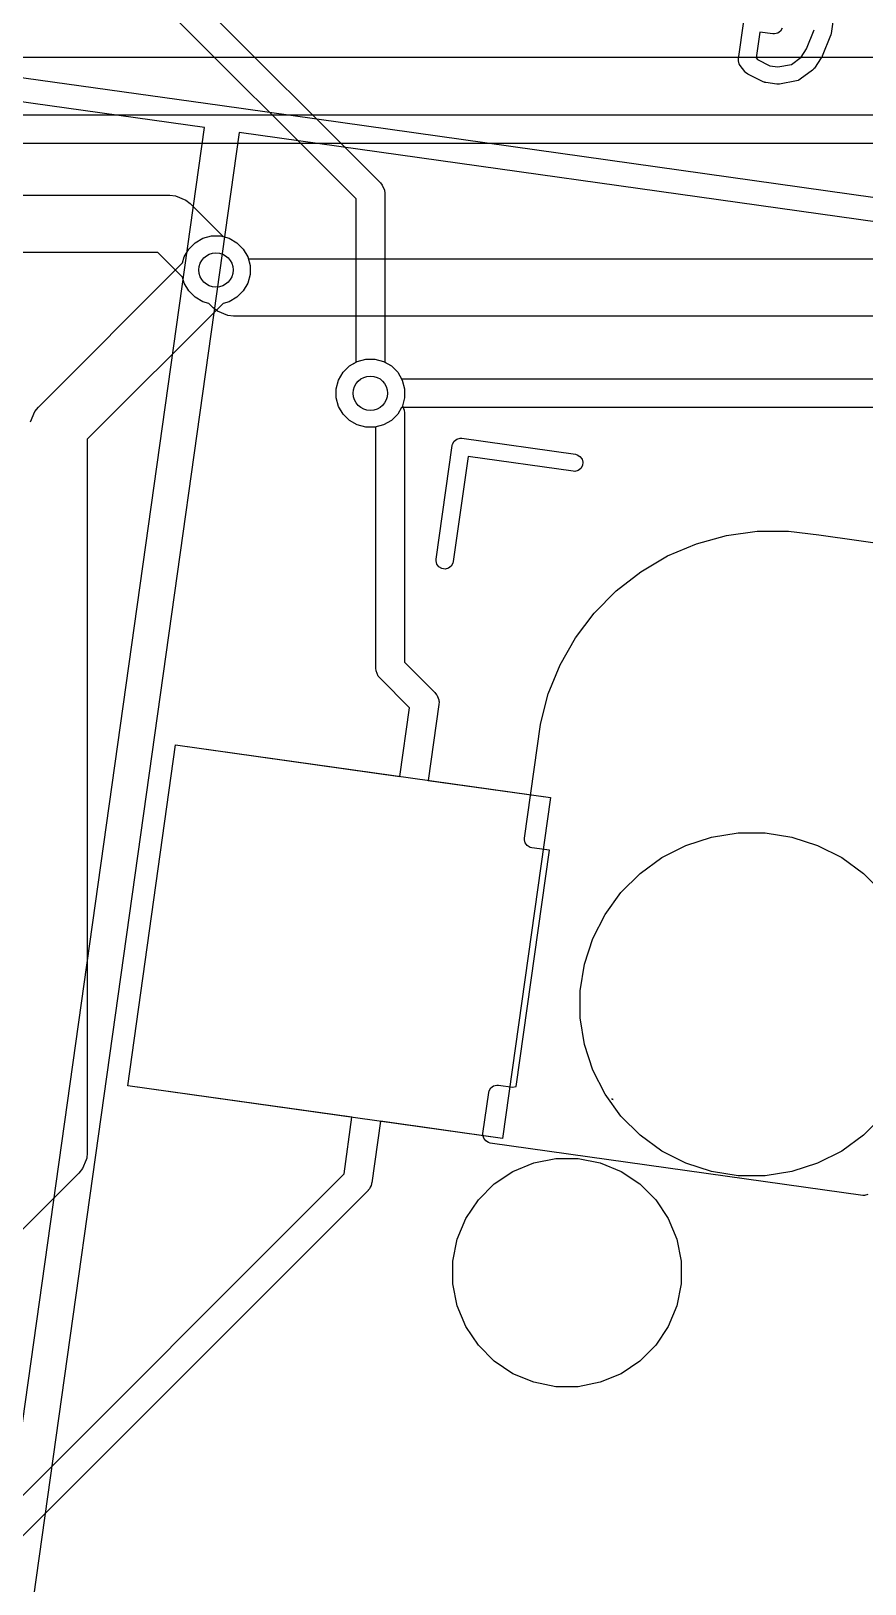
# Model space of a CAD drawing. Header units: millimetres. Extents: x 14 to 286, y -133 to -45.
# Drawn here: x 121.84 to 129.12, y -104.76 to -91.22 of the extents above; entities that cross this region are included whole.
import ezdxf

# ---------------------------------------------------------------- set-up
doc = ezdxf.new("R2010")
doc.units = ezdxf.units.MM
for name, color, linetype, true_color in [('B.Cu', 153, 'CONTINUOUS', 0x4d7fc4), ('B.Mask', 4, 'CONTINUOUS', 0x02ffee), ('B.Paste', 132, 'CONTINUOUS', 0x00c2c2), ('B.Silkscreen', 31, 'CONTINUOUS', 0xe8b2a7), ('F.Cu', 13, 'CONTINUOUS', 0xc83434), ('F.Mask', 201, 'CONTINUOUS', 0xd864ff), ('F.Silkscreen', 41, 'CONTINUOUS', 0xf2eda1), ('User.Drawings', 9, 'CONTINUOUS', 0xc2c2c2)]:
    doc.layers.add(name, color=color, linetype=linetype, true_color=true_color)

msp = doc.modelspace()

# ---------------------------------------------------------------- linework, layer by layer
at = {"layer": 'B.Cu', "linetype": 'CONTINUOUS'}
for p, q in [((122.8255, -90.476323), (124.891789, -92.542612)), ((124.6784, -92.682776), (122.612112, -90.616488)), ((124.891789, -92.542612), (124.907334, -92.561554)), ((124.907334, -92.561554), (124.925998, -92.606614)), ((124.925998, -92.606614), (124.9284, -92.631)), ((124.6784, -94.104922), (124.6784, -92.682776)), ((124.9284, -92.631), (124.9284, -94.104922)), ((123.342295, -93.024636), (123.417942, -93.004367)), ((123.417942, -93.004367), (123.496258, -93.004367)), ((123.496258, -93.004367), (123.571905, -93.024636)), ((123.179936, -93.186995), (123.219094, -93.119172)), ((123.219094, -93.119172), (123.274472, -93.063794)), ((123.274472, -93.063794), (123.342295, -93.024636)), ((123.571905, -93.024636), (123.639728, -93.063794)), ((123.639728, -93.063794), (123.695106, -93.119172)), ((123.695106, -93.119172), (123.734264, -93.186995)), ((121.908323, -94.497023), (123.165875, -93.23947)), ((123.165875, -93.23947), (123.179936, -93.186995)), ((123.734264, -93.186995), (123.754533, -93.262642)), ((123.754533, -93.262642), (123.754533, -93.340958)), ((123.734264, -93.416605), (123.695106, -93.484428)), ((123.754533, -93.340958), (123.734264, -93.416605)), ((123.639728, -93.539806), (123.571905, -93.578964)), ((123.695106, -93.484428), (123.639728, -93.539806)), ((123.519429, -93.593024), (122.3351, -94.777354)), ((123.571905, -93.578964), (123.519429, -93.593024)), ((124.526236, -94.261395), (124.565394, -94.193572)), ((124.565394, -94.193572), (124.620772, -94.138194)), ((124.620772, -94.138194), (124.6784, -94.104922)), ((124.9284, -94.104922), (124.986028, -94.138194)), ((124.986028, -94.138194), (125.041406, -94.193572)), ((125.041406, -94.193572), (125.080564, -94.261395)), ((124.505967, -94.337042), (124.526236, -94.261395)), ((124.505967, -94.415358), (124.505967, -94.337042)), ((125.080564, -94.261395), (125.100833, -94.337042)), ((125.100833, -94.337042), (125.100833, -94.415358)), ((121.877237, -94.534902), (121.908323, -94.497023)), ((124.526236, -94.491005), (124.505967, -94.415358)), ((124.565394, -94.558828), (124.526236, -94.491005)), ((125.100833, -94.415358), (125.08212, -94.485197)), ((125.08212, -94.485197), (125.098198, -94.524014)), ((121.839904, -94.625027), (121.877233, -94.534907)), ((121.877233, -94.534907), (121.877237, -94.534902)), ((124.620772, -94.614206), (124.565394, -94.558828)), ((124.688595, -94.653364), (124.620772, -94.614206)), ((125.098198, -94.524014), (125.1006, -94.5484)), ((125.1006, -94.5484), (125.1006, -96.720723)), ((124.764242, -94.673633), (124.688595, -94.653364)), ((124.842558, -94.673633), (124.764242, -94.673633)), ((124.8506, -94.671478), (124.842558, -94.673633)), ((124.8506, -96.7725), (124.8506, -94.671478)), ((122.3351, -94.777354), (122.3351, -100.9983)), ((124.853002, -96.796886), (124.8506, -96.7725)), ((124.871666, -96.841946), (124.853002, -96.796886)), ((125.1006, -96.720723), (125.365688, -96.985811)), ((124.871671, -96.841951), (124.871666, -96.841946)), ((124.887212, -96.860888), (124.871671, -96.841951)), ((125.144843, -97.11852), (124.887212, -96.860888)), ((125.365688, -96.985811), (125.381233, -97.004753)), ((125.381233, -97.004753), (125.384596, -97.012873)), ((125.384596, -97.012873), (125.389888, -97.019895)), ((125.389888, -97.019895), (125.393847, -97.035206)), ((125.393847, -97.035206), (125.399898, -97.049813)), ((125.399898, -97.049813), (125.399898, -97.058602)), ((125.399898, -97.058602), (125.402099, -97.067114)), ((125.402099, -97.067114), (125.401084, -97.091597)), ((125.060577, -97.718099), (125.144843, -97.11852)), ((125.401084, -97.091597), (125.308144, -97.752893)), ((122.687267, -100.414035), (123.104786, -97.443231)), ((123.104786, -97.443231), (125.060577, -97.718099)), ((125.308144, -97.752893), (126.372671, -97.902503)), ((126.372671, -97.902503), (125.955152, -100.873307)), ((124.643049, -100.688902), (122.687267, -100.414035)), ((124.573554, -101.183368), (124.643049, -100.688902)), ((124.890615, -100.723695), (124.815283, -101.259697)), ((125.955152, -100.873307), (124.890615, -100.723695)), ((122.3351, -100.9983), (122.330296, -101.047073)), ((122.292968, -101.137192), (122.261877, -101.175077)), ((122.324847, -101.060228), (122.292968, -101.137192)), ((122.330296, -101.047073), (122.324847, -101.060228)), ((122.261877, -101.175077), (118.015877, -105.421077)), ((118.072512, -107.684412), (124.573554, -101.183368)), ((124.812871, -101.269647), (124.809511, -101.283512)), ((124.814098, -101.266686), (124.812871, -101.269647)), ((124.815283, -101.259697), (124.814098, -101.264586)), ((124.814098, -101.264586), (124.814098, -101.266686)), ((124.779789, -101.330688), (118.2859, -107.824576)), ((124.782819, -101.326994), (124.779789, -101.330688)), ((124.784757, -101.325535), (124.782819, -101.326994)), ((124.786636, -101.322343), (124.784757, -101.325535)), ((124.794876, -101.312303), (124.786636, -101.322343)), ((124.795434, -101.311746), (124.794876, -101.312303)), ((124.801485, -101.297136), (124.795434, -101.311746)), ((124.809511, -101.283512), (124.801485, -101.297136))]:
    msp.add_line(p, q, dxfattribs=at)
at = {"layer": 'B.Cu'}
for centre in [(123.4571, -93.3018), (124.8034, -94.3762)]:
    msp.add_circle(centre, 0.15, dxfattribs=at)
at = {"layer": 'B.Mask', "linetype": 'CONTINUOUS'}
for p, q in [((122.687267, -100.414035), (123.104786, -97.443231)), ((123.104786, -97.443231), (126.372671, -97.902503)), ((126.372671, -97.902503), (125.955152, -100.873307)), ((127.554953, -98.318651), (127.77881, -98.245915)), ((127.77881, -98.245915), (128.011289, -98.209094)), ((128.011289, -98.209094), (128.246667, -98.209094)), ((128.246667, -98.209094), (128.479146, -98.245915)), ((128.479146, -98.245915), (128.703003, -98.318651)), ((127.154806, -98.563861), (127.34523, -98.42551)), ((127.34523, -98.42551), (127.554953, -98.318651)), ((128.703003, -98.318651), (128.912726, -98.42551)), ((128.912726, -98.42551), (129.10315, -98.563861)), ((126.988369, -98.730298), (127.154806, -98.563861)), ((129.10315, -98.563861), (129.269587, -98.730298)), ((126.850018, -98.920722), (126.988369, -98.730298)), ((126.743159, -99.130445), (126.850018, -98.920722)), ((126.670423, -99.354302), (126.743159, -99.130445)), ((126.633602, -99.586781), (126.670423, -99.354302)), ((126.633602, -99.822159), (126.633602, -99.586781)), ((126.670423, -100.054638), (126.633602, -99.822159)), ((126.743159, -100.278495), (126.670423, -100.054638)), ((126.850018, -100.488218), (126.743159, -100.278495)), ((125.955152, -100.873307), (122.687267, -100.414035)), ((126.988369, -100.678642), (126.850018, -100.488218)), ((127.154806, -100.845079), (126.988369, -100.678642)), ((129.269587, -100.678642), (129.10315, -100.845079)), ((127.34523, -100.98343), (127.154806, -100.845079)), ((129.10315, -100.845079), (128.912726, -100.98343)), ((127.554953, -101.090289), (127.34523, -100.98343)), ((128.912726, -100.98343), (128.703003, -101.090289)), ((126.046441, -101.16108), (126.227553, -101.086061)), ((126.227553, -101.086061), (126.419821, -101.047816)), ((126.419821, -101.047816), (126.615855, -101.047816)), ((126.615855, -101.047816), (126.808123, -101.086061)), ((126.808123, -101.086061), (126.989235, -101.16108)), ((127.77881, -101.163025), (127.554953, -101.090289)), ((128.703003, -101.090289), (128.479146, -101.163025)), ((125.744828, -101.408608), (125.883445, -101.269991)), ((125.883445, -101.269991), (126.046441, -101.16108)), ((126.989235, -101.16108), (127.152231, -101.269991)), ((127.152231, -101.269991), (127.290848, -101.408608)), ((128.011289, -101.199846), (127.77881, -101.163025)), ((128.246667, -101.199846), (128.011289, -101.199846)), ((128.479146, -101.163025), (128.246667, -101.199846)), ((125.635917, -101.571604), (125.744828, -101.408608)), ((127.290848, -101.408608), (127.399759, -101.571604)), ((125.560898, -101.752716), (125.635917, -101.571604)), ((127.399759, -101.571604), (127.474778, -101.752716)), ((125.522653, -101.944984), (125.560898, -101.752716)), ((127.474778, -101.752716), (127.513023, -101.944984)), ((125.522653, -102.141018), (125.522653, -101.944984)), ((127.513023, -101.944984), (127.513023, -102.141018)), ((125.560898, -102.333286), (125.522653, -102.141018)), ((127.513023, -102.141018), (127.474778, -102.333286)), ((125.635917, -102.514398), (125.560898, -102.333286)), ((127.474778, -102.333286), (127.399759, -102.514398)), ((125.744828, -102.677394), (125.635917, -102.514398)), ((127.399759, -102.514398), (127.290848, -102.677394)), ((125.883445, -102.816011), (125.744828, -102.677394)), ((127.290848, -102.677394), (127.152231, -102.816011)), ((126.046441, -102.924922), (125.883445, -102.816011)), ((127.152231, -102.816011), (126.989235, -102.924922)), ((126.227553, -102.999941), (126.046441, -102.924922)), ((126.419821, -103.038186), (126.227553, -102.999941)), ((126.808123, -102.999941), (126.615855, -103.038186)), ((126.989235, -102.924922), (126.808123, -102.999941)), ((126.615855, -103.038186), (126.419821, -103.038186))]:
    msp.add_line(p, q, dxfattribs=at)
at = {"layer": 'B.Paste', "linetype": 'CONTINUOUS'}
for p, q in [((122.687267, -100.414035), (123.104786, -97.443231)), ((123.104786, -97.443231), (126.372671, -97.902503)), ((126.372671, -97.902503), (125.955152, -100.873307)), ((125.955152, -100.873307), (122.687267, -100.414035))]:
    msp.add_line(p, q, dxfattribs=at)
at = {"layer": 'B.Silkscreen', "linetype": 'CONTINUOUS'}
for p, q in [((128.841025, -91.097685), (128.821143, -91.239152)), ((128.013189, -91.462211), (128.05958, -91.132121)), ((128.197682, -91.227266), (128.166052, -91.452323)), ((128.312034, -91.243338), (128.197682, -91.227266)), ((128.326725, -91.243948), (128.312034, -91.243338)), ((128.355056, -91.23662), (128.326725, -91.243948)), ((128.378426, -91.219009), (128.355056, -91.23662)), ((128.393279, -91.193795), (128.378426, -91.219009)), ((128.606774, -91.37494), (128.673887, -91.209133)), ((128.81768, -91.253441), (128.817118, -91.254394)), ((128.818984, -91.248059), (128.81768, -91.253441)), ((128.820548, -91.24275), (128.818984, -91.248059)), ((128.821143, -91.239152), (128.820539, -91.241644)), ((128.820539, -91.241644), (128.820548, -91.24275)), ((128.55794, -91.445821), (128.606774, -91.37494)), ((128.816394, -91.256854), (128.742729, -91.438849)), ((128.817118, -91.254394), (128.816394, -91.256854)), ((128.012579, -91.476901), (128.013189, -91.462211)), ((128.016963, -91.493849), (128.012579, -91.476901)), ((128.019906, -91.505232), (128.016963, -91.493849)), ((128.027561, -91.517785), (128.019906, -91.505232)), ((128.068089, -91.571568), (128.027561, -91.517785)), ((128.166052, -91.452323), (128.17723, -91.467156)), ((128.17723, -91.467156), (128.285316, -91.520892)), ((128.285316, -91.520892), (128.355522, -91.530759)), ((128.355522, -91.530759), (128.474236, -91.508896)), ((128.474236, -91.508896), (128.55794, -91.445821)), ((128.734969, -91.45326), (128.674559, -91.540944)), ((128.735524, -91.452256), (128.734969, -91.45326)), ((128.735903, -91.451871), (128.735524, -91.452256)), ((128.738925, -91.446104), (128.735903, -91.451871)), ((128.742084, -91.440393), (128.738925, -91.446104)), ((128.742197, -91.439863), (128.742084, -91.440393)), ((128.742729, -91.438849), (128.742197, -91.439863)), ((128.078045, -91.582386), (128.068089, -91.571568)), ((128.080367, -91.583754), (128.078045, -91.582386)), ((128.082138, -91.585786), (128.080367, -91.583754)), ((128.094599, -91.59359), (128.082138, -91.585786)), ((128.229439, -91.660627), (128.094599, -91.59359)), ((128.518817, -91.653209), (128.370722, -91.680484)), ((128.532946, -91.649142), (128.518817, -91.653209)), ((128.535206, -91.647677), (128.532946, -91.649142)), ((128.537815, -91.647003), (128.535206, -91.647677)), ((128.550368, -91.639348), (128.537815, -91.647003)), ((128.657934, -91.558291), (128.550368, -91.639348)), ((128.663409, -91.553251), (128.657934, -91.558291)), ((128.665071, -91.552175), (128.663409, -91.553251)), ((128.666791, -91.550138), (128.665071, -91.552175)), ((128.668752, -91.548334), (128.666791, -91.550138)), ((128.669756, -91.546628), (128.668752, -91.548334)), ((128.674559, -91.540944), (128.669756, -91.546628)), ((128.236392, -91.66327), (128.229439, -91.660627)), ((128.2381, -91.664276), (128.236392, -91.66327)), ((128.240689, -91.664903), (128.2381, -91.664276)), ((128.243182, -91.665851), (128.240689, -91.664903)), ((128.24516, -91.665987), (128.243182, -91.665851)), ((128.252389, -91.667739), (128.24516, -91.665987)), ((128.3467, -91.680994), (128.252389, -91.667739)), ((128.354132, -91.681302), (128.3467, -91.680994)), ((128.356071, -91.681717), (128.354132, -91.681302)), ((128.358727, -91.681493), (128.356071, -91.681717)), ((128.36139, -91.681604), (128.358727, -91.681493)), ((128.363307, -91.681107), (128.36139, -91.681604)), ((128.370722, -91.680484), (128.363307, -91.681107)), ((127.907476, -95.617201), (128.176654, -95.579908)), ((128.176654, -95.579908), (128.448398, -95.57807)), ((128.448398, -95.57807), (128.712525, -95.611026)), ((127.395113, -95.794999), (127.645467, -95.689309)), ((127.645467, -95.689309), (127.907476, -95.617201)), ((128.712525, -95.611026), (128.714361, -95.611103)), ((128.714361, -95.611103), (137.032614, -96.780157)), ((127.160695, -95.932463), (127.395113, -95.794999)), ((126.946226, -96.099349), (127.160695, -95.932463)), ((126.755374, -96.292801), (126.946226, -96.099349)), ((126.591405, -96.509508), (126.755374, -96.292801)), ((126.457126, -96.745764), (126.591405, -96.509508)), ((126.354832, -96.997526), (126.457126, -96.745764)), ((126.286276, -97.260486), (126.354832, -96.997526)), ((126.146489, -98.254449), (126.285662, -97.264181)), ((126.285662, -97.264181), (126.286371, -97.261251)), ((126.286371, -97.261251), (126.286276, -97.260486)), ((126.145879, -98.269139), (126.146489, -98.254449)), ((126.153207, -98.297471), (126.145879, -98.269139)), ((126.074411, -100.419924), (126.363814, -98.360728)), ((126.170818, -98.320841), (126.153207, -98.297471)), ((126.196032, -98.335694), (126.170818, -98.320841)), ((126.210321, -98.339157), (126.196032, -98.335694)), ((126.363814, -98.360728), (126.210321, -98.339157)), ((125.834741, -100.47265), (125.838204, -100.45836)), ((125.838204, -100.45836), (125.853057, -100.433146)), ((125.853057, -100.433146), (125.876427, -100.415535)), ((125.876427, -100.415535), (125.877954, -100.41514)), ((125.877954, -100.41514), (125.904759, -100.408207)), ((125.904759, -100.408207), (125.919449, -100.408817)), ((125.919449, -100.408817), (126.044828, -100.426438)), ((126.044828, -100.426438), (126.070623, -100.419767)), ((126.070623, -100.419767), (126.074411, -100.419924)), ((125.784639, -100.829146), (125.834741, -100.47265)), ((126.90961, -100.527624), (126.908559, -100.53268)), ((126.908559, -100.53268), (126.918907, -100.534134)), ((126.918907, -100.534134), (126.90961, -100.527624)), ((125.784029, -100.843836), (125.784639, -100.829146)), ((125.791357, -100.872168), (125.784029, -100.843836)), ((125.808968, -100.895538), (125.791357, -100.872168)), ((125.834182, -100.910391), (125.808968, -100.895538)), ((125.848471, -100.913854), (125.834182, -100.910391)), ((129.09655, -101.370342), (125.848471, -100.913854)), ((129.11124, -101.370952), (129.09655, -101.370342)), ((129.139572, -101.363624), (129.11124, -101.370952))]:
    msp.add_line(p, q, dxfattribs=at)
at = {"layer": 'F.Cu', "linetype": 'CONTINUOUS'}
for p, q in [((132.526724, -91.4491), (99.0731, -91.4491)), ((104.8392, -91.9504), (130.1579, -91.9504)), ((130.106124, -92.2004), (104.984533, -92.2004)), ((115.832954, -92.6497), (123.055, -92.6497)), ((123.055, -92.6497), (123.103773, -92.654504)), ((123.103773, -92.654504), (123.193893, -92.691833)), ((123.193893, -92.691833), (123.193897, -92.691837)), ((123.193897, -92.691837), (123.231777, -92.722923)), ((123.231777, -92.722923), (123.519429, -93.010575)), ((123.519429, -93.010575), (123.571905, -93.024636)), ((123.571905, -93.024636), (123.639728, -93.063794)), ((123.639728, -93.063794), (123.695106, -93.119172)), ((123.695106, -93.119172), (123.734264, -93.186995)), ((122.951446, -93.1497), (115.832954, -93.1497)), ((123.165875, -93.364129), (122.951446, -93.1497)), ((123.734264, -93.186995), (123.738767, -93.2038)), ((123.738767, -93.2038), (131.430033, -93.2038)), ((123.179936, -93.416605), (123.165875, -93.364129)), ((123.219094, -93.484428), (123.179936, -93.416605)), ((123.274472, -93.539806), (123.219094, -93.484428)), ((123.342295, -93.578964), (123.274472, -93.539806)), ((123.394771, -93.593024), (123.342295, -93.578964)), ((123.432323, -93.630576), (123.394771, -93.593024)), ((123.470202, -93.661662), (123.432323, -93.630576)), ((123.470207, -93.661667), (123.470202, -93.661662)), ((123.560327, -93.698996), (123.470207, -93.661667)), ((123.6091, -93.7038), (123.560327, -93.698996)), ((131.5597, -93.7038), (123.6091, -93.7038)), ((124.688595, -94.099036), (124.764242, -94.078767)), ((124.764242, -94.078767), (124.842558, -94.078767)), ((124.842558, -94.078767), (124.918205, -94.099036)), ((124.526236, -94.261395), (124.565394, -94.193572)), ((124.565394, -94.193572), (124.620772, -94.138194)), ((124.620772, -94.138194), (124.688595, -94.099036)), ((124.918205, -94.099036), (124.986028, -94.138194)), ((124.986028, -94.138194), (125.041406, -94.193572)), ((125.041406, -94.193572), (125.074678, -94.2512)), ((124.505967, -94.337042), (124.526236, -94.261395)), ((124.505967, -94.415358), (124.505967, -94.337042)), ((125.074678, -94.2512), (140.880966, -94.2512)), ((124.526236, -94.491005), (124.505967, -94.415358)), ((124.565394, -94.558828), (124.526236, -94.491005)), ((125.074678, -94.5012), (125.041406, -94.558828)), ((140.796675, -94.5012), (125.074678, -94.5012)), ((124.620772, -94.614206), (124.565394, -94.558828)), ((124.688595, -94.653364), (124.620772, -94.614206)), ((124.986028, -94.614206), (124.918205, -94.653364)), ((125.041406, -94.558828), (124.986028, -94.614206)), ((124.764242, -94.673633), (124.688595, -94.653364)), ((124.842558, -94.673633), (124.764242, -94.673633)), ((124.918205, -94.653364), (124.842558, -94.673633))]:
    msp.add_line(p, q, dxfattribs=at)
at = {"layer": 'F.Cu'}
for centre in [(123.4571, -93.3018), (124.8034, -94.3762)]:
    msp.add_circle(centre, 0.15, dxfattribs=at)
at = {"layer": 'F.Mask', "linetype": 'CONTINUOUS'}
for p, q in [((127.554953, -98.318651), (127.77881, -98.245915)), ((127.77881, -98.245915), (128.011289, -98.209094)), ((128.011289, -98.209094), (128.246667, -98.209094)), ((128.246667, -98.209094), (128.479146, -98.245915)), ((128.479146, -98.245915), (128.703003, -98.318651)), ((127.154806, -98.563861), (127.34523, -98.42551)), ((127.34523, -98.42551), (127.554953, -98.318651)), ((128.703003, -98.318651), (128.912726, -98.42551)), ((128.912726, -98.42551), (129.10315, -98.563861)), ((126.988369, -98.730298), (127.154806, -98.563861)), ((129.10315, -98.563861), (129.269587, -98.730298)), ((126.850018, -98.920722), (126.988369, -98.730298)), ((126.743159, -99.130445), (126.850018, -98.920722)), ((126.670423, -99.354302), (126.743159, -99.130445)), ((126.633602, -99.586781), (126.670423, -99.354302)), ((126.633602, -99.822159), (126.633602, -99.586781)), ((126.670423, -100.054638), (126.633602, -99.822159)), ((126.743159, -100.278495), (126.670423, -100.054638)), ((126.850018, -100.488218), (126.743159, -100.278495)), ((126.988369, -100.678642), (126.850018, -100.488218)), ((127.154806, -100.845079), (126.988369, -100.678642)), ((129.269587, -100.678642), (129.10315, -100.845079)), ((127.34523, -100.98343), (127.154806, -100.845079)), ((129.10315, -100.845079), (128.912726, -100.98343)), ((127.554953, -101.090289), (127.34523, -100.98343)), ((128.912726, -100.98343), (128.703003, -101.090289)), ((126.046441, -101.16108), (126.227553, -101.086061)), ((126.227553, -101.086061), (126.419821, -101.047816)), ((126.419821, -101.047816), (126.615855, -101.047816)), ((126.615855, -101.047816), (126.808123, -101.086061)), ((126.808123, -101.086061), (126.989235, -101.16108)), ((127.77881, -101.163025), (127.554953, -101.090289)), ((128.703003, -101.090289), (128.479146, -101.163025)), ((125.744828, -101.408608), (125.883445, -101.269991)), ((125.883445, -101.269991), (126.046441, -101.16108)), ((126.989235, -101.16108), (127.152231, -101.269991)), ((127.152231, -101.269991), (127.290848, -101.408608)), ((128.011289, -101.199846), (127.77881, -101.163025)), ((128.246667, -101.199846), (128.011289, -101.199846)), ((128.479146, -101.163025), (128.246667, -101.199846)), ((125.635917, -101.571604), (125.744828, -101.408608)), ((127.290848, -101.408608), (127.399759, -101.571604)), ((125.560898, -101.752716), (125.635917, -101.571604)), ((127.399759, -101.571604), (127.474778, -101.752716)), ((125.522653, -101.944984), (125.560898, -101.752716)), ((127.474778, -101.752716), (127.513023, -101.944984)), ((125.522653, -102.141018), (125.522653, -101.944984)), ((127.513023, -101.944984), (127.513023, -102.141018)), ((125.560898, -102.333286), (125.522653, -102.141018)), ((127.513023, -102.141018), (127.474778, -102.333286)), ((125.635917, -102.514398), (125.560898, -102.333286)), ((127.474778, -102.333286), (127.399759, -102.514398)), ((125.744828, -102.677394), (125.635917, -102.514398)), ((127.399759, -102.514398), (127.290848, -102.677394)), ((125.883445, -102.816011), (125.744828, -102.677394)), ((127.290848, -102.677394), (127.152231, -102.816011)), ((126.046441, -102.924922), (125.883445, -102.816011)), ((127.152231, -102.816011), (126.989235, -102.924922)), ((126.227553, -102.999941), (126.046441, -102.924922)), ((126.419821, -103.038186), (126.227553, -102.999941)), ((126.808123, -102.999941), (126.615855, -103.038186)), ((126.989235, -102.924922), (126.808123, -102.999941)), ((126.615855, -103.038186), (126.419821, -103.038186))]:
    msp.add_line(p, q, dxfattribs=at)
at = {"layer": 'F.Silkscreen', "linetype": 'CONTINUOUS'}
for p, q in [((126.046441, -101.16108), (126.227553, -101.086061)), ((126.227553, -101.086061), (126.419821, -101.047816)), ((126.419821, -101.047816), (126.615855, -101.047816)), ((126.615855, -101.047816), (126.808123, -101.086061)), ((126.808123, -101.086061), (126.989235, -101.16108)), ((125.744828, -101.408608), (125.883445, -101.269991)), ((125.883445, -101.269991), (126.046441, -101.16108)), ((126.989235, -101.16108), (127.152231, -101.269991)), ((127.152231, -101.269991), (127.290848, -101.408608)), ((125.635917, -101.571604), (125.744828, -101.408608)), ((127.290848, -101.408608), (127.399759, -101.571604)), ((125.560898, -101.752716), (125.635917, -101.571604)), ((127.399759, -101.571604), (127.474778, -101.752716)), ((125.522653, -101.944984), (125.560898, -101.752716)), ((127.474778, -101.752716), (127.513023, -101.944984)), ((125.522653, -102.141018), (125.522653, -101.944984)), ((127.513023, -101.944984), (127.513023, -102.141018)), ((125.560898, -102.333286), (125.522653, -102.141018)), ((127.513023, -102.141018), (127.474778, -102.333286)), ((125.635917, -102.514398), (125.560898, -102.333286)), ((127.474778, -102.333286), (127.399759, -102.514398)), ((125.744828, -102.677394), (125.635917, -102.514398)), ((127.399759, -102.514398), (127.290848, -102.677394)), ((125.883445, -102.816011), (125.744828, -102.677394)), ((127.290848, -102.677394), (127.152231, -102.816011)), ((126.046441, -102.924922), (125.883445, -102.816011)), ((127.152231, -102.816011), (126.989235, -102.924922)), ((126.227553, -102.999941), (126.046441, -102.924922)), ((126.419821, -103.038186), (126.227553, -102.999941)), ((126.808123, -102.999941), (126.615855, -103.038186)), ((126.989235, -102.924922), (126.808123, -102.999941)), ((126.615855, -103.038186), (126.419821, -103.038186))]:
    msp.add_line(p, q, dxfattribs=at)
at = {"layer": 'User.Drawings', "linetype": 'CONTINUOUS'}
for p, q in [((123.356371, -92.060459), (104.794665, -89.451782)), ((118.892674, -91.219914), (123.490843, -91.866145)), ((123.490843, -91.866145), (137.608741, -93.850286)), ((120.741468, -110.666469), (123.356371, -92.060459)), ((123.659274, -92.102917), (121.044355, -110.709037)), ((137.653642, -94.069697), (123.659274, -92.102917)), ((125.558151, -94.77636), (125.586483, -94.769032)), ((125.586483, -94.769032), (125.601173, -94.769642)), ((125.601173, -94.769642), (126.591441, -94.908815)), ((125.377292, -95.823742), (125.516465, -94.833474)), ((125.516465, -94.833474), (125.519928, -94.819185)), ((125.519928, -94.819185), (125.534781, -94.793971)), ((125.534781, -94.793971), (125.558151, -94.77636)), ((126.591441, -94.908815), (126.60573, -94.912278)), ((125.654567, -94.928619), (125.525832, -95.844618)), ((126.570565, -95.057355), (125.654567, -94.928619)), ((126.60573, -94.912278), (126.630944, -94.927131)), ((126.636957, -95.033026), (126.613587, -95.050637)), ((126.630944, -94.927131), (126.648555, -94.950501)), ((126.65181, -95.007812), (126.636957, -95.033026)), ((126.648555, -94.950501), (126.655883, -94.978833)), ((126.655883, -94.978833), (126.65181, -95.007812)), ((126.585255, -95.057965), (126.570565, -95.057355)), ((126.613587, -95.050637), (126.585255, -95.057965)), ((125.376682, -95.838432), (125.377292, -95.823742)), ((125.38401, -95.866764), (125.376682, -95.838432)), ((125.525832, -95.844618), (125.522369, -95.858907)), ((125.401621, -95.890134), (125.38401, -95.866764)), ((125.426835, -95.904987), (125.401621, -95.890134)), ((125.455814, -95.90906), (125.426835, -95.904987)), ((125.484146, -95.901732), (125.455814, -95.90906)), ((125.507516, -95.884121), (125.484146, -95.901732)), ((125.522369, -95.858907), (125.507516, -95.884121))]:
    msp.add_line(p, q, dxfattribs=at)

doc.saveas('drawing.dxf')
